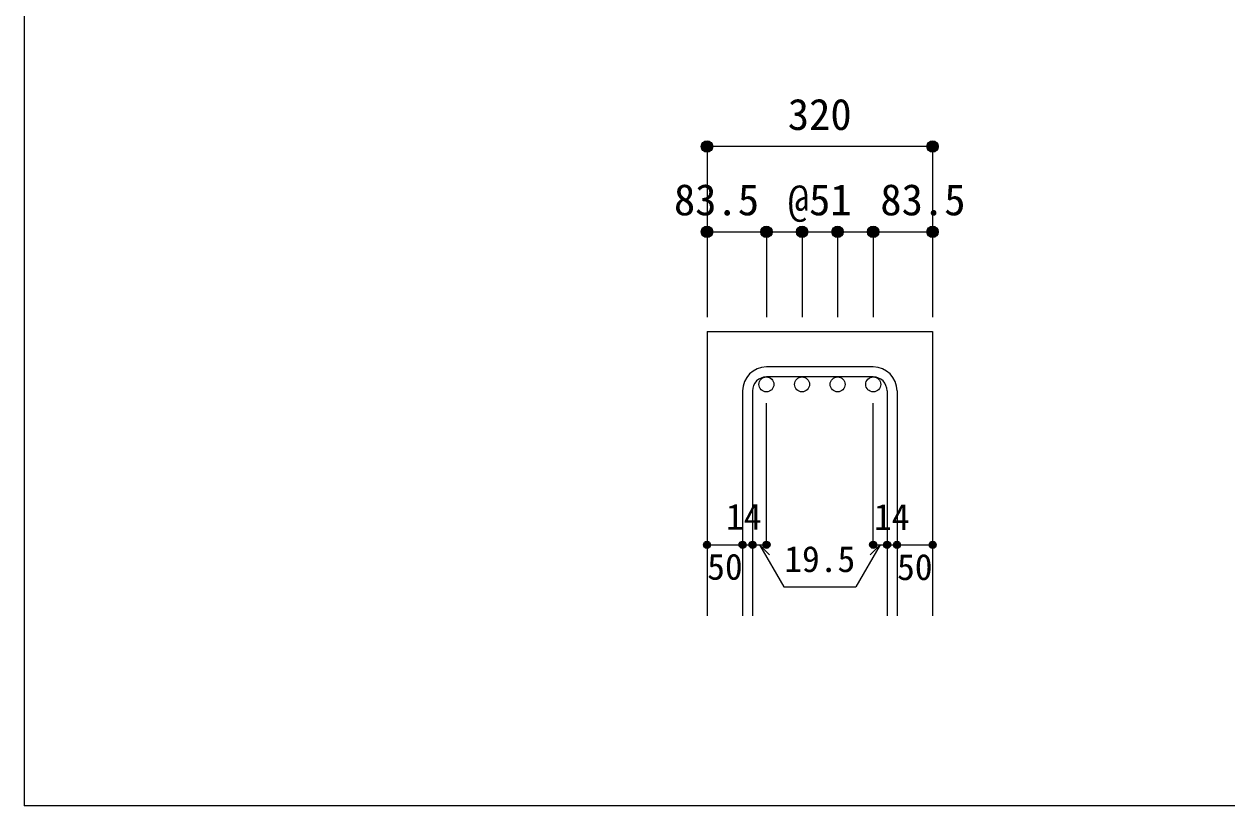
# Model space of a CAD drawing. Units: millimetres at full size, sheet at 1:20. Extents: x -3982 to 3969, y -2797 to 2801.
# Drawn here: x -3982 to -2292, y -2797 to -1698 of the extents above; entities that cross this region are included whole.
import ezdxf
from ezdxf.enums import TextEntityAlignment as Align

# ---------------------------------------------------------------- set-up
doc = ezdxf.new("R2010")
doc.units = ezdxf.units.MM
doc.header["$LTSCALE"] = 20
doc.header["$PDMODE"] = 32
doc.header["$PDSIZE"] = 10
for name, color, linetype in [('6-1_躯体線', 2, 'Continuous'), ('6-5_梁主筋', 7, 'Continuous'), ('6-6_S.T.P.', 7, 'Continuous'), ('6-D_寸法', 4, 'Continuous'), ('F-0_枠', 6, 'Continuous')]:
    doc.layers.add(name, color=color, linetype=linetype)
doc.styles.add('ＭＳ ゴシック', font='')
doc.styles.get('ＭＳ ゴシック').set_extended_font_data('MS Gothic')

msp = doc.modelspace()

# ---------------------------------------------------------------- linework, layer by layer
at = {"layer": '6-1_躯体線'}
for p, q in [((-3022.37, -2129.67), (-3022.37, -2529.67)), ((-3022.37, -2129.67), (-2705.37, -2129.67)), ((-2705.37, -2129.67), (-2705.37, -2529.67))]:
    msp.add_line(p, q, dxfattribs=at)
at = {"layer": '6-5_梁主筋', "color": 3}
for centre in [(-2938.87, -2204.17), (-2888.87, -2204.17), (-2838.87, -2204.17), (-2788.87, -2204.17)]:
    msp.add_circle(centre, 10.5, dxfattribs=at)
at = {"layer": '6-6_S.T.P.'}
for p, q in [((-2788.87, -2179.67), (-2938.87, -2179.67)), ((-2788.87, -2193.67), (-2938.87, -2193.67)), ((-2972.37, -2213.17), (-2972.37, -2529.67)), ((-2958.37, -2213.17), (-2958.37, -2529.67)), ((-2769.37, -2213.17), (-2769.37, -2529.67)), ((-2755.37, -2213.17), (-2755.37, -2529.67))]:
    msp.add_line(p, q, dxfattribs=at)
for centre, radius, start, end in [((-2938.87, -2213.17), 33.5, 90, 180), ((-2788.87, -2213.17), 33.5, 0, 90), ((-2938.87, -2213.17), 19.5, 90, 180), ((-2788.87, -2213.17), 19.5, 0, 90)]:
    msp.add_arc(centre, radius, start, end, dxfattribs=at)
at = {"layer": '6-D_寸法'}
for p, q in [((-3022.37, -1869.67), (-3022.37, -1989.67)), ((-2705.37, -1869.67), (-3022.37, -1869.67)), ((-2705.37, -1869.67), (-2705.37, -1989.67)), ((-3022.37, -1989.67), (-2938.87, -1989.67)), ((-3022.37, -1989.67), (-3022.37, -2109.67)), ((-2938.87, -1989.67), (-2938.87, -2109.67)), ((-2938.87, -1989.67), (-2888.87, -1989.67)), ((-2938.87, -1989.67), (-2938.87, -2109.67)), ((-2888.87, -1989.67), (-2888.87, -2109.67)), ((-2888.87, -1989.67), (-2838.87, -1989.67)), ((-2838.87, -1989.67), (-2838.87, -2109.67)), ((-2838.87, -1989.67), (-2788.87, -1989.67)), ((-2788.87, -1989.67), (-2788.87, -2109.67)), ((-2788.87, -1989.67), (-2705.37, -1989.67)), ((-2788.87, -1989.67), (-2788.87, -2109.67)), ((-2705.37, -1989.67), (-2705.37, -2109.67)), ((-2938.87, -2429.67), (-2938.87, -2230.34)), ((-2788.87, -2429.67), (-2788.87, -2230.34)), ((-3022.37, -2429.67), (-2972.37, -2429.67)), ((-2972.37, -2429.67), (-2938.87, -2429.67)), ((-2948.62, -2429.67), (-2934.48, -2443.81)), ((-2948.62, -2429.67), (-2914.39, -2488.95)), ((-2779.12, -2429.67), (-2813.34, -2488.95)), ((-2779.12, -2429.67), (-2793.26, -2443.81)), ((-2788.87, -2429.67), (-2705.37, -2429.67)), ((-2769.37, -2429.67), (-2755.37, -2429.67)), ((-2914.39, -2488.95), (-2813.34, -2488.95))]:
    msp.add_line(p, q, dxfattribs=at)
msp.add_lwpolyline([(-2705.37, -1869.67), (-2705.37, -1989.67), (-2705.37, -2109.67)], dxfattribs=at)
for centre, radius in [((-3022.37, -1869.67), 8), ((-3022.37, -1869.67), 7.2), ((-3022.37, -1869.67), 6.4), ((-3022.37, -1869.67), 5.6), ((-3022.37, -1869.67), 4.8), ((-3022.37, -1869.67), 4), ((-3022.37, -1869.67), 3.2), ((-3022.37, -1869.67), 2.4), ((-3022.37, -1869.67), 1.6), ((-3022.37, -1869.67), 0.8), ((-2705.37, -1869.67), 8), ((-2705.37, -1869.67), 7.2), ((-2705.37, -1869.67), 6.4), ((-2705.37, -1869.67), 5.6), ((-2705.37, -1869.67), 4.8), ((-2705.37, -1869.67), 4), ((-2705.37, -1869.67), 3.2), ((-2705.37, -1869.67), 2.4), ((-2705.37, -1869.67), 1.6), ((-2705.37, -1869.67), 0.8), ((-3022.37, -1989.67), 8), ((-3022.37, -1989.67), 7.2), ((-3022.37, -1989.67), 6.4), ((-3022.37, -1989.67), 5.6), ((-3022.37, -1989.67), 4.8), ((-3022.37, -1989.67), 4), ((-3022.37, -1989.67), 3.2), ((-3022.37, -1989.67), 2.4), ((-3022.37, -1989.67), 1.6), ((-3022.37, -1989.67), 0.8), ((-2938.87, -1989.67), 8), ((-2938.87, -1989.67), 7.2), ((-2938.87, -1989.67), 6.4), ((-2938.87, -1989.67), 5.6), ((-2938.87, -1989.67), 4.8), ((-2938.87, -1989.67), 4), ((-2938.87, -1989.67), 3.2), ((-2938.87, -1989.67), 2.4), ((-2938.87, -1989.67), 1.6), ((-2938.87, -1989.67), 0.8), ((-2888.87, -1989.67), 8), ((-2888.87, -1989.67), 7.2), ((-2888.87, -1989.67), 6.4), ((-2888.87, -1989.67), 5.6), ((-2888.87, -1989.67), 4.8), ((-2888.87, -1989.67), 4), ((-2888.87, -1989.67), 3.2), ((-2888.87, -1989.67), 2.4), ((-2888.87, -1989.67), 1.6), ((-2888.87, -1989.67), 0.8), ((-2838.87, -1989.67), 8), ((-2838.87, -1989.67), 7.2), ((-2838.87, -1989.67), 6.4), ((-2838.87, -1989.67), 5.6), ((-2838.87, -1989.67), 4.8), ((-2838.87, -1989.67), 4), ((-2838.87, -1989.67), 3.2), ((-2838.87, -1989.67), 2.4), ((-2838.87, -1989.67), 1.6), ((-2838.87, -1989.67), 0.8), ((-2788.87, -1989.67), 8), ((-2788.87, -1989.67), 7.2), ((-2788.87, -1989.67), 6.4), ((-2788.87, -1989.67), 5.6), ((-2788.87, -1989.67), 4.8), ((-2788.87, -1989.67), 4), ((-2788.87, -1989.67), 3.2), ((-2788.87, -1989.67), 2.4), ((-2788.87, -1989.67), 1.6), ((-2788.87, -1989.67), 0.8), ((-2705.37, -1989.67), 8), ((-2705.37, -1989.67), 7.2), ((-2705.37, -1989.67), 6.4), ((-2705.37, -1989.67), 5.6), ((-2705.37, -1989.67), 4.8), ((-2705.37, -1989.67), 4), ((-2705.37, -1989.67), 3.2), ((-2705.37, -1989.67), 2.4), ((-2705.37, -1989.67), 1.6), ((-2705.37, -1989.67), 0.8), ((-3022.37, -2429.67), 4), ((-3022.37, -2429.67), 3.6), ((-3022.37, -2429.67), 3.2), ((-3022.37, -2429.67), 2.8), ((-3022.37, -2429.67), 2.4), ((-3022.37, -2429.67), 2), ((-3022.37, -2429.67), 1.6), ((-3022.37, -2429.67), 1.2), ((-3022.37, -2429.67), 0.8), ((-3022.37, -2429.67), 0.4), ((-2972.37, -2429.67), 4), ((-2972.37, -2429.67), 3.6), ((-2972.37, -2429.67), 3.2), ((-2972.37, -2429.67), 2.8), ((-2972.37, -2429.67), 2.4), ((-2972.37, -2429.67), 2), ((-2972.37, -2429.67), 1.6), ((-2972.37, -2429.67), 1.2), ((-2972.37, -2429.67), 0.8), ((-2972.37, -2429.67), 0.4), ((-2958.37, -2429.67), 4), ((-2958.37, -2429.67), 3.6), ((-2958.37, -2429.67), 3.2), ((-2958.37, -2429.67), 2.8), ((-2958.37, -2429.67), 2.4), ((-2958.37, -2429.67), 2), ((-2958.37, -2429.67), 1.6), ((-2958.37, -2429.67), 1.2), ((-2958.37, -2429.67), 0.8), ((-2958.37, -2429.67), 0.4), ((-2938.87, -2429.67), 4), ((-2938.87, -2429.67), 3.6), ((-2938.87, -2429.67), 3.2), ((-2938.87, -2429.67), 2.8), ((-2938.87, -2429.67), 2.4), ((-2938.87, -2429.67), 2), ((-2938.87, -2429.67), 1.6), ((-2938.87, -2429.67), 1.2), ((-2938.87, -2429.67), 0.8), ((-2938.87, -2429.67), 0.4), ((-2788.87, -2429.67), 4), ((-2788.87, -2429.67), 3.6), ((-2788.87, -2429.67), 3.2), ((-2788.87, -2429.67), 2.8), ((-2788.87, -2429.67), 2.4), ((-2788.87, -2429.67), 2), ((-2788.87, -2429.67), 1.6), ((-2788.87, -2429.67), 1.2), ((-2788.87, -2429.67), 0.8), ((-2788.87, -2429.67), 0.4), ((-2769.37, -2429.67), 4), ((-2769.37, -2429.67), 3.6), ((-2769.37, -2429.67), 3.2), ((-2769.37, -2429.67), 2.8), ((-2769.37, -2429.67), 2.4), ((-2769.37, -2429.67), 2), ((-2769.37, -2429.67), 1.6), ((-2769.37, -2429.67), 1.2), ((-2769.37, -2429.67), 0.8), ((-2769.37, -2429.67), 0.4), ((-2755.37, -2429.67), 4), ((-2755.37, -2429.67), 3.6), ((-2755.37, -2429.67), 3.2), ((-2755.37, -2429.67), 2.8), ((-2755.37, -2429.67), 2.4), ((-2755.37, -2429.67), 2), ((-2755.37, -2429.67), 1.6), ((-2755.37, -2429.67), 1.2), ((-2755.37, -2429.67), 0.8), ((-2755.37, -2429.67), 0.4), ((-2705.37, -2429.67), 4), ((-2705.37, -2429.67), 3.6), ((-2705.37, -2429.67), 3.2), ((-2705.37, -2429.67), 2.8), ((-2705.37, -2429.67), 2.4), ((-2705.37, -2429.67), 2), ((-2705.37, -2429.67), 1.6), ((-2705.37, -2429.67), 1.2), ((-2705.37, -2429.67), 0.8), ((-2705.37, -2429.67), 0.4)]:
    msp.add_circle(centre, radius, dxfattribs=at)
at = {"layer": '6-D_寸法', "color": 7}
for p in [(-3022.37, -1869.67), (-3022.37, -1869.67), (-2705.37, -1869.67), (-2705.37, -1869.67), (-3022.37, -1989.67), (-3022.37, -1989.67), (-2938.87, -1989.67), (-2938.87, -1989.67), (-2888.87, -1989.67), (-2888.87, -1989.67), (-2838.87, -1989.67), (-2838.87, -1989.67), (-2788.87, -1989.67), (-2788.87, -1989.67), (-2705.37, -1989.67), (-2705.37, -1989.67), (-3022.37, -2429.67), (-2972.37, -2429.67), (-2958.37, -2429.67), (-2938.87, -2429.67), (-2788.87, -2429.67), (-2769.37, -2429.67), (-2755.37, -2429.67), (-2705.37, -2429.67)]:
    msp.add_point(p, dxfattribs=at)
at = {"layer": 'F-0_枠'}
for p in [(-3981.92, 2800.77), (3969.4, -2796.83)]:
    msp.add_line(p, (-3981.92, -2796.83), dxfattribs=at)

# ---------------------------------------------------------------- texts
at = {"layer": '6-D_寸法', "style": 'ＭＳ ゴシック'}
for s, height, p in [('320', 43.99, (-2908.87, -1859.67)), ('83.5', 43.99, (-3068.87, -1979.67)), ('@51', 43.99, (-2908.87, -1979.67)), ('83.5', 43.99, (-2778.87, -1979.67)), ('14', 36.66, (-2995.68, -2419.6)), ('14', 36.66, (-2787.76, -2419.67)), ('19.5', 36.66, (-2913.87, -2478.95)), ('50', 36.66, (-3022.11, -2489.77)), ('50', 36.66, (-2755.37, -2490.22))]:
    msp.add_text(s, height=height, dxfattribs=at).set_placement(p, align=Align.BOTTOM_LEFT)

doc.saveas('drawing.dxf')
